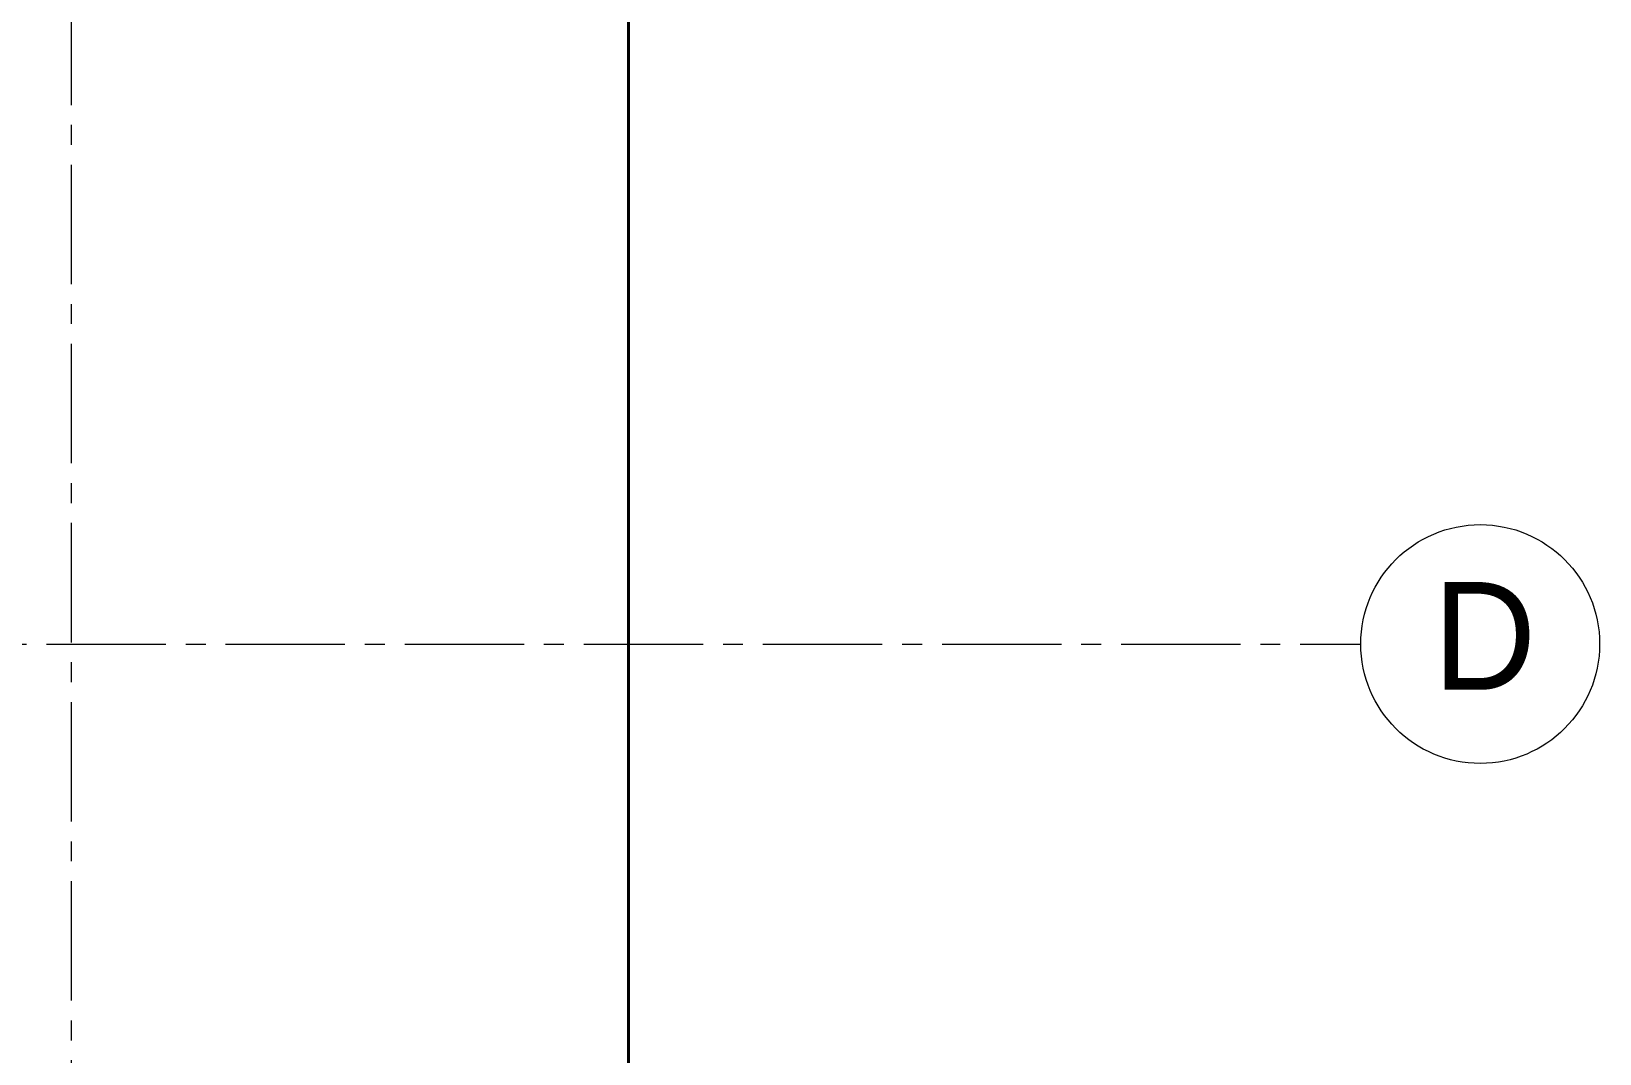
# Model space of a CAD drawing. Header units: inches. Extents: x -26012 to 27, y -3347 to 2082.
# Drawn here: x -21241.1 to -20768.2, y -436.3 to -128.1 of the extents above; entities that cross this region are included whole.
import ezdxf

# ---------------------------------------------------------------- set-up
doc = ezdxf.new("R2010")
doc.units = ezdxf.units.IN
doc.header["$LTSCALE"] = 48
doc.header["$MEASUREMENT"] = 0
doc.linetypes.add('A_Column Grid$0$CENTER2', pattern=[1.125, 0.75, -0.125, 0.125, -0.125])
for name, color, linetype in [('A104$0$C-PROP', 8, 'Continuous'), ('A_Column Grid$0$A-GRID-1D1-15', 8, 'A_Column Grid$0$CENTER2'), ('A_Column Grid$0$A-GRID-GRD1-15', 8, 'A_Column Grid$0$CENTER2'), ('XREF', 8, 'Continuous')]:
    doc.layers.add(name, color=color, linetype=linetype)
doc.styles.add('A_Column Grid$0$Style-Arial', font='arial.ttf')

# ---------------------------------------------------------------- blocks, each defined once
blk = doc.blocks.new('A104')
at = {"layer": 'A104$0$C-PROP', "lineweight": 40, "flags": 128}
blk.add_lwpolyline([(-25004.54371020464, -676.9040772026252), (-24022.02391113202, 1542.094997091129), (-21061.02391113202, 1542.094997091129), (-21061.02391113202, -676.9042077866465)], dxfattribs=at)
blk = doc.blocks.new('A_Column Grid')
at = {"layer": 'A_Column Grid$0$A-GRID-1D1-15', "linetype": 'Continuous', "lineweight": 13}
blk.add_circle((-20804.23200635486, -312.8410029088707), 36, dxfattribs=at)
at = {"layer": 'A_Column Grid$0$A-GRID-GRD1-15', "lineweight": 0}
for p, q in [((-21229.02362203525, 1667.665908221517), (-21229.02362194211, -2700.907190502515)), ((-21061.02362183126, -2700.907190502514), (-21061.02362206226, 1666.873539052935)), ((-24638.50673224749, -312.8425863391465), (-20840.23200635486, -312.8425863391465))]:
    blk.add_line(p, q, dxfattribs=at)
at = {"layer": 'A_Column Grid$0$A-GRID-1D1-15', "linetype": 'Continuous', "lineweight": 13, "style": 'A_Column Grid$0$Style-Arial', "width": 0.95}
blk.add_text('D', height=32.49999999999999, dxfattribs=at).set_placement((-20818.5040347938, -326.6305069610788))

msp = doc.modelspace()

# ---------------------------------------------------------------- block references
at = {"layer": 'XREF'}
for name in ['A_Column Grid', 'A104']:
    msp.add_blockref(name, (0, 0), dxfattribs=at)

doc.saveas('drawing.dxf')
